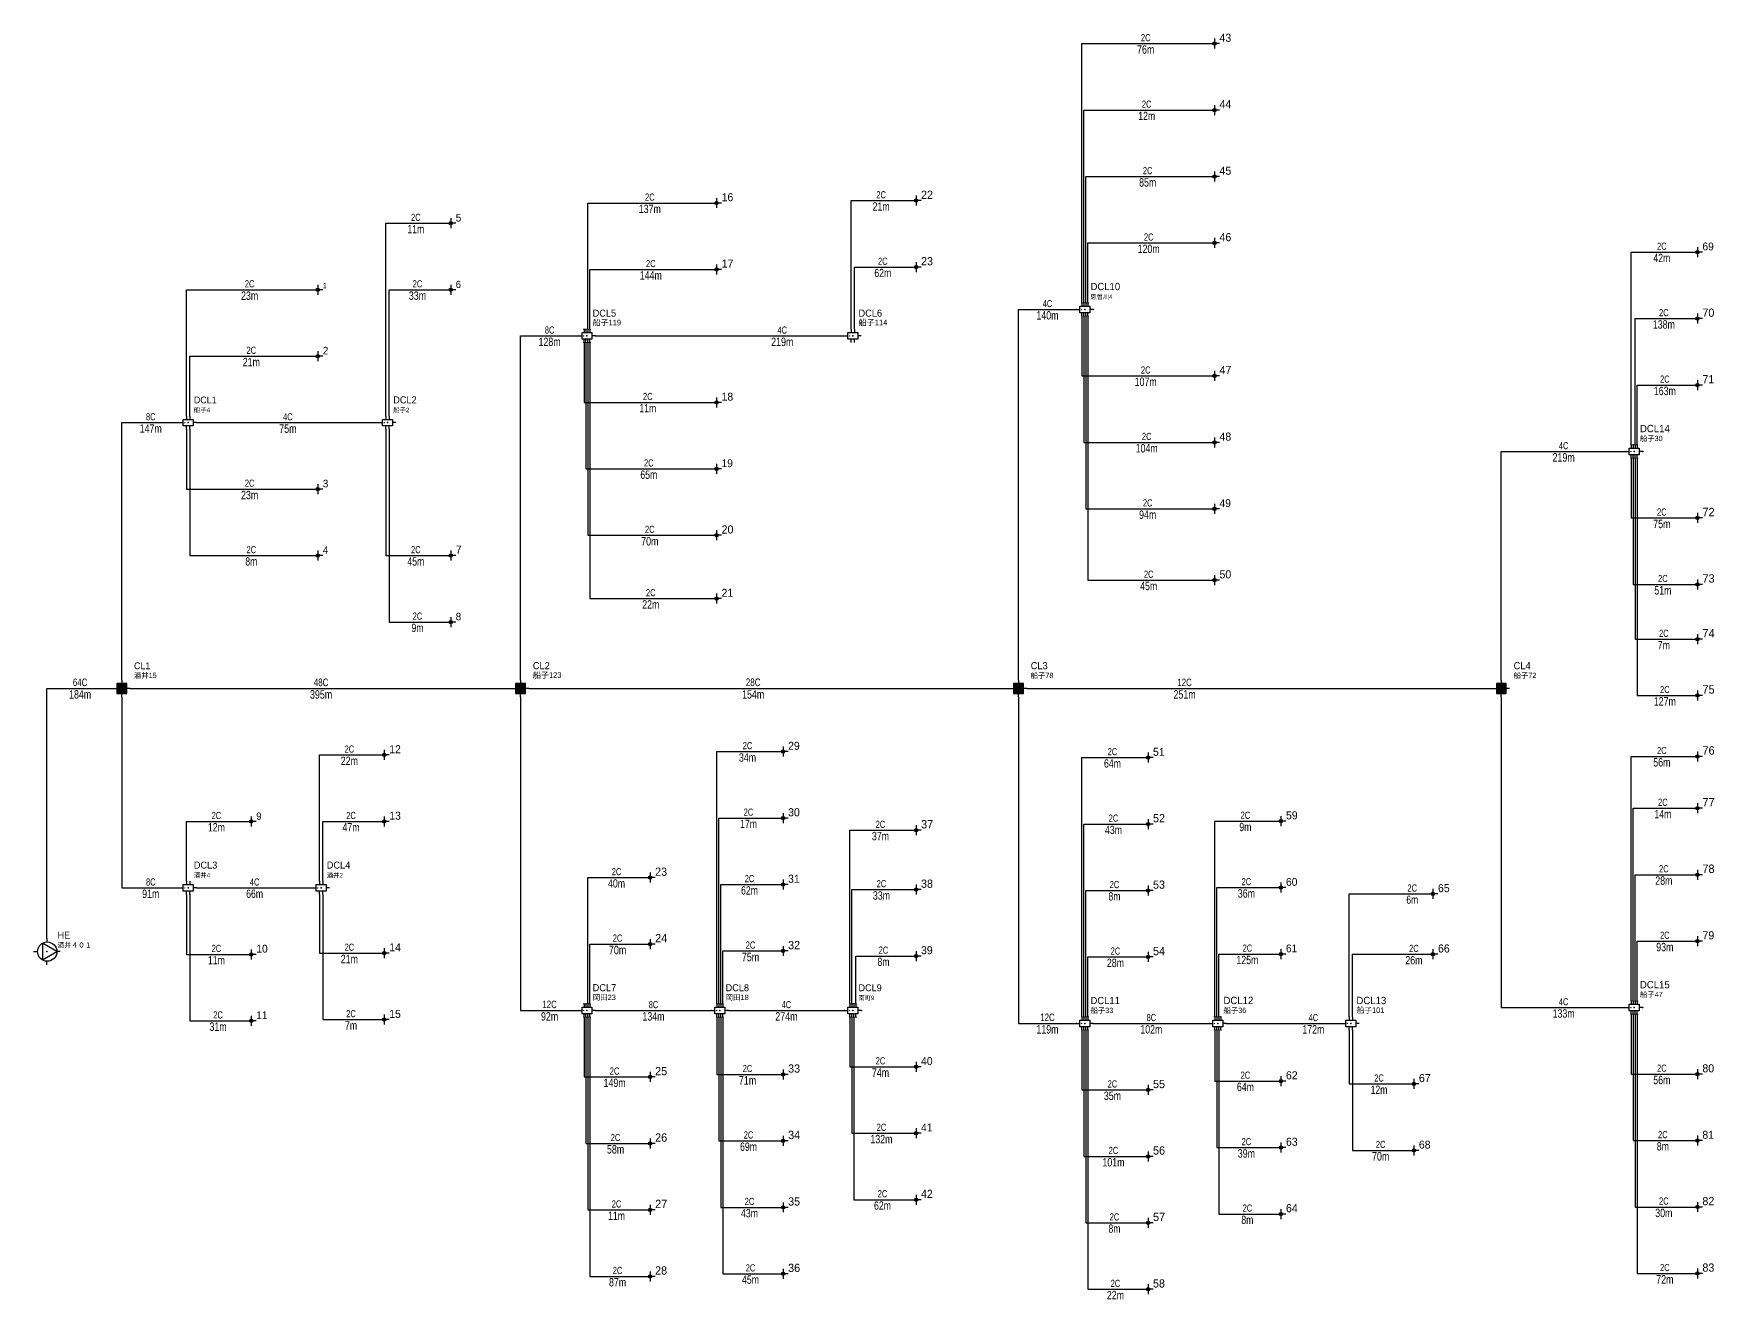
# Model space of a CAD drawing. Extents: x 11718 to 14317, y 5718 to 11395.
# Drawn here: x 13811 to 14317, y 5760 to 6141 of the extents above; entities that cross this region are included whole.
import ezdxf
from ezdxf.enums import TextEntityAlignment as Align

# ---------------------------------------------------------------- set-up
doc = ezdxf.new("R2010")
doc.units = 0
doc.layers.get('0').update_dxf_attribs({"lineweight": 25})
for name, color, linetype, lineweight in [('BUN', 4, 'Continuous', 25), ('DROP', 6, 'Continuous', 25), ('IN', 7, 'Continuous', 25), ('KAN', 3, 'Continuous', 25), ('LBL_BUN', 4, 'Continuous', 25), ('LBL_DROP', 6, 'Continuous', 25), ('LBL_KAN', 3, 'Continuous', 25), ('SPAN', 7, 'Continuous', 25)]:
    doc.layers.add(name, color=color, linetype=linetype, lineweight=lineweight)
doc.styles.add('MS PGothic', font='')
doc.styles.get("Standard").update_dxf_attribs({"font": 'txt.shx', "bigfont": 'extfont2'})
doc.styles.get('MS PGothic').set_extended_font_data('ＭＳ Ｐゴシック')

# ---------------------------------------------------------------- blocks, each defined once
blk = doc.blocks.new('HE_HE1')
for p, q in [((-4, 0), (-2.8, 0)), ((0, 4), (0, 2.9)), ((4, 0), (3, 0)), ((0, -4), (0, -2.9))]:
    blk.add_line(p, q)
blk.add_lwpolyline([(3, 0), (-1.35, 2.51), (-1.35, -2.51), (3, 0)], close=True)
blk.add_circle((0.1, 0), 2.9)
blk.add_point((0, 0))
at = {"layer": 'SPAN', "flags": 1}
for tag in ['V5', 'V6', 'V4', 'V7', 'V8', 'V1', 'V2', 'V3']:
    blk.add_attdef(tag, (0, 0), '', height=0.2, dxfattribs=at)
blk = doc.blocks.new('CL_CL8')
at = {"transparency": 33554687}
blk.add_hatch(color=256, dxfattribs=at).paths.add_polyline_path([(4, 1.5), (1, 1.5), (1, -1.5), (4, -1.5)])
for p, q in [((0, 0), (1, 0)), ((2.5, 2.5), (2.5, 1.5)), ((5, 0), (4, 0)), ((2.5, -2.5), (2.5, -1.5))]:
    blk.add_line(p, q)
blk.add_lwpolyline([(1, -1.5), (4, -1.5), (4, 1.5), (1, 1.5), (1, -1.5)], close=True)
blk.add_point((2.5, 0))
at = {"layer": 'SPAN', "flags": 1}
for tag in ['V2', 'V8', 'V5', 'V6', 'V4', 'V3', 'V7', 'V1']:
    blk.add_attdef(tag, (0, 0), '', height=0.2, dxfattribs=at)
blk = doc.blocks.new('CL_DCL4')
at = {"layer": 'IN', "transparency": 33554687}
h = blk.add_hatch(color=256, dxfattribs=at)
edge = h.paths.add_edge_path()
edge.add_spline(control_points=[(1.7, 0), (1.7, 0.02), (1.7, 0.05), (1.68, 0.1), (1.64, 0.14), (1.6, 0.18), (1.55, 0.2), (1.5, 0.2), (1.45, 0.2), (1.4, 0.18), (1.36, 0.14), (1.32, 0.1), (1.3, 0.05), (1.3, 0.02), (1.3, 0)], knot_values=[0, 0, 0, 0, 0.05221, 0.104421, 0.156631, 0.208842, 0.261052, 0.313263, 0.365473, 0.417684, 0.469894, 0.522105, 0.574315, 0.626526, 0.626526, 0.626526, 0.626526], weights=[1, 1, 1, 1, 1, 1, 1, 1, 1, 1, 1, 1, 1, 1, 1], degree=3, periodic=0)
edge.add_line((1.3, 0), (1.5, 0))
edge.add_line((1.5, 0), (1.7, 0))
h = blk.add_hatch(color=256, dxfattribs=at)
edge = h.paths.add_edge_path()
edge.add_spline(control_points=[(1.3, 0), (1.3, -0.02), (1.3, -0.05), (1.32, -0.1), (1.36, -0.14), (1.4, -0.18), (1.45, -0.2), (1.5, -0.2), (1.55, -0.2), (1.6, -0.18), (1.64, -0.14), (1.68, -0.1), (1.7, -0.05), (1.7, -0.02), (1.7, 0)], knot_values=[0, 0, 0, 0, 0.05221, 0.104421, 0.156631, 0.208842, 0.261052, 0.313263, 0.365473, 0.417684, 0.469894, 0.522105, 0.574315, 0.626526, 0.626526, 0.626526, 0.626526], weights=[1, 1, 1, 1, 1, 1, 1, 1, 1, 1, 1, 1, 1, 1, 1], degree=3, periodic=0)
edge.add_line((1.7, 0), (1.5, 0))
edge.add_line((1.5, 0), (1.3, 0))
for p, q in [((0, 0), (1, 0)), ((2, 2), (2, 1)), ((3, 2), (3, 1)), ((5, 0), (4, 0)), ((2, -2), (2, -1)), ((3, -2), (3, -1))]:
    blk.add_line(p, q)
blk.add_lwpolyline([(1, -1), (1, 1), (4, 1), (4, -1), (1, -1)], close=True)
blk.add_point((2.5, 0))
at = {"layer": 'SPAN', "flags": 1}
for tag in ['V2', 'V1', 'V8', 'V7', 'V6', 'V5', 'V4', 'V3']:
    blk.add_attdef(tag, (0, 0), '', height=0.2, dxfattribs=at)
blk = doc.blocks.new('NODE_ONU1')
at = {"transparency": 33554687}
h = blk.add_hatch(color=256, dxfattribs=at)
edge = h.paths.add_edge_path()
edge.add_spline(control_points=[(2, 0), (2, 0.04), (1.99, 0.13), (1.94, 0.25), (1.86, 0.36), (1.75, 0.44), (1.63, 0.49), (1.5, 0.51), (1.37, 0.49), (1.25, 0.44), (1.14, 0.36), (1.06, 0.25), (1.01, 0.13), (1, 0.04), (1, 0)], knot_values=[0, 0, 0, 0, 0.130526, 0.261052, 0.391579, 0.522105, 0.652631, 0.783157, 0.913683, 1.04421, 1.174736, 1.305262, 1.435788, 1.566314, 1.566314, 1.566314, 1.566314], weights=[1, 1, 1, 1, 1, 1, 1, 1, 1, 1, 1, 1, 1, 1, 1], degree=3, periodic=0)
edge.add_line((1, 0), (1.5, 0))
edge.add_line((1.5, 0), (2, 0))
h = blk.add_hatch(color=256, dxfattribs=at)
edge = h.paths.add_edge_path()
edge.add_spline(control_points=[(1, 0), (1, -0.04), (1.01, -0.13), (1.06, -0.25), (1.14, -0.36), (1.25, -0.44), (1.37, -0.49), (1.5, -0.51), (1.63, -0.49), (1.75, -0.44), (1.86, -0.36), (1.94, -0.25), (1.99, -0.13), (2, -0.04), (2, 0)], knot_values=[0, 0, 0, 0, 0.130526, 0.261052, 0.391579, 0.522105, 0.652631, 0.783157, 0.913683, 1.04421, 1.174736, 1.305262, 1.435788, 1.566314, 1.566314, 1.566314, 1.566314], weights=[1, 1, 1, 1, 1, 1, 1, 1, 1, 1, 1, 1, 1, 1, 1], degree=3, periodic=0)
edge.add_line((2, 0), (1.5, 0))
edge.add_line((1.5, 0), (1, 0))
blk.add_line((0, 0), (1.5, 0))
for points in [[(1.5, 1.5), (1.5, -1.5)], [(3, 0), (1.5, 0)]]:
    blk.add_lwpolyline(points)
blk.add_circle((1.5, 0), 0.5)
blk.add_point((1.5, 0))
at = {"layer": 'SPAN', "flags": 1}
for tag in ['V2', 'V3', 'V5', 'V6', 'V4', 'V8', 'V7', 'V1']:
    blk.add_attdef(tag, (0, 0), '', height=0.2, dxfattribs=at)
blk = doc.blocks.new('CL_DCL8')
at = {"layer": 'IN', "transparency": 33554687}
h = blk.add_hatch(color=256, dxfattribs=at)
edge = h.paths.add_edge_path()
edge.add_spline(control_points=[(1.7, 0), (1.7, 0.02), (1.7, 0.05), (1.68, 0.1), (1.64, 0.14), (1.6, 0.18), (1.55, 0.2), (1.5, 0.2), (1.45, 0.2), (1.4, 0.18), (1.36, 0.14), (1.32, 0.1), (1.3, 0.05), (1.3, 0.02), (1.3, 0)], knot_values=[0, 0, 0, 0, 0.05221, 0.104421, 0.156631, 0.208842, 0.261052, 0.313263, 0.365473, 0.417684, 0.469894, 0.522105, 0.574315, 0.626526, 0.626526, 0.626526, 0.626526], weights=[1, 1, 1, 1, 1, 1, 1, 1, 1, 1, 1, 1, 1, 1, 1], degree=3, periodic=0)
edge.add_line((1.3, 0), (1.5, 0))
edge.add_line((1.5, 0), (1.7, 0))
h = blk.add_hatch(color=256, dxfattribs=at)
edge = h.paths.add_edge_path()
edge.add_spline(control_points=[(1.3, 0), (1.3, -0.02), (1.3, -0.05), (1.32, -0.1), (1.36, -0.14), (1.4, -0.18), (1.45, -0.2), (1.5, -0.2), (1.55, -0.2), (1.6, -0.18), (1.64, -0.14), (1.68, -0.1), (1.7, -0.05), (1.7, -0.02), (1.7, 0)], knot_values=[0, 0, 0, 0, 0.05221, 0.104421, 0.156631, 0.208842, 0.261052, 0.313263, 0.365473, 0.417684, 0.469894, 0.522105, 0.574315, 0.626526, 0.626526, 0.626526, 0.626526], weights=[1, 1, 1, 1, 1, 1, 1, 1, 1, 1, 1, 1, 1, 1, 1], degree=3, periodic=0)
edge.add_line((1.7, 0), (1.5, 0))
edge.add_line((1.5, 0), (1.3, 0))
for p, q in [((0, 0), (1, 0)), ((1.6, 2), (1.6, 1)), ((2.2, 2), (2.2, 1)), ((2.8, 2), (2.8, 1)), ((3.4, 2), (3.4, 1)), ((5, 0), (4, 0)), ((1.6, -2), (1.6, -1)), ((2.2, -2), (2.2, -1)), ((2.8, -2), (2.8, -1)), ((3.4, -2), (3.4, -1))]:
    blk.add_line(p, q)
blk.add_lwpolyline([(1, -1), (1, 1), (4, 1), (4, -1), (1, -1)], close=True)
blk.add_point((2.5, 0))
at = {"layer": 'BUN'}
for centre in [(1.6, 2), (2.2, 2), (2.79, 2), (3.38, 1.98), (1.6, -1.98), (2.21, -1.98), (2.78, -1.98), (3.41, -1.98)]:
    blk.add_circle(centre, 0.0898, dxfattribs=at)
at = {"layer": 'IN', "color": 1, "lineweight": 13}
blk.add_circle((0.01, -0.01), 0.0898, dxfattribs=at)
at = {"layer": 'KAN'}
blk.add_circle((5, 0), 0.0898, dxfattribs=at)
at = {"layer": 'SPAN', "flags": 1}
for tag in ['V3', 'V4', 'V5', 'V6', 'V7', 'V8', 'V1', 'V2']:
    blk.add_attdef(tag, (0, 0), '', height=0.2, dxfattribs=at)

msp = doc.modelspace()

# ---------------------------------------------------------------- linework, layer by layer
at = {"layer": 'BUN'}
for points in [[(14107.33, 5946.65), (14107.33, 6058.22), (14124.83, 6058.22)], [(13957.53, 5946.65), (13957.53, 6050.25), (13975.03, 6050.25)], [(13980.03, 6050.25), (14017.53, 6050.25), (14055.03, 6050.25)], [(13837.53, 5946.65), (13837.53, 6024.15), (13855.03, 6024.15)], [(13860.03, 6024.15), (13887.53, 6024.15), (13915.03, 6024.15)], [(14252.63, 5946.65), (14252.63, 6015.47), (14290.13, 6015.47)], [(13837.53, 5941.65), (13837.53, 5884.15), (13855.03, 5884.15)], [(13957.53, 5941.65), (13957.53, 5847.25), (13975.03, 5847.25)], [(14107.33, 5941.65), (14107.33, 5843.36), (14124.83, 5843.36)], [(14252.63, 5941.65), (14252.63, 5848.12), (14290.13, 5848.12)], [(13860.03, 5884.15), (13877.53, 5884.15), (13895.03, 5884.15)], [(13980.03, 5847.25), (13997.53, 5847.25), (14015.03, 5847.25)], [(14020.03, 5847.25), (14037.53, 5847.25), (14055.03, 5847.25)], [(14129.83, 5843.36), (14147.33, 5843.36), (14164.83, 5843.36)], [(14169.83, 5843.36), (14187.33, 5843.36), (14204.83, 5843.36)]]:
    msp.add_lwpolyline(points, dxfattribs=at)
at = {"layer": 'DROP'}
for points in [[(14126.43, 6060.22), (14126.43, 6138.22), (14164.83, 6138.22)], [(14127.03, 6060.22), (14127.03, 6118.22), (14164.83, 6118.22)], [(14127.63, 6060.22), (14127.63, 6098.22), (14164.83, 6098.22)], [(13977.83, 6052.25), (13977.83, 6090.25), (14015.03, 6090.25)], [(14057.03, 6052.25), (14057.03, 6090.96), (14075.03, 6090.96)], [(13917.03, 6026.15), (13917.03, 6084.15), (13935.03, 6084.15)], [(14128.23, 6060.22), (14128.23, 6078.22), (14164.83, 6078.22)], [(14291.73, 6017.47), (14291.73, 6075.47), (14310.13, 6075.47)], [(13978.43, 6052.25), (13978.43, 6070.25), (14015.03, 6070.25)], [(14058.03, 6052.25), (14058.03, 6070.96), (14075.03, 6070.96)], [(13857.03, 6026.15), (13857.03, 6064.15), (13895.03, 6064.15)], [(13918.03, 6026.15), (13918.03, 6064.15), (13935.03, 6064.15)], [(14126.43, 6056.22), (14126.43, 6038.22), (14164.83, 6038.22)], [(14127.03, 6056.22), (14127.03, 6018.22), (14164.83, 6018.22)], [(14127.63, 6056.22), (14127.63, 5998.22), (14164.83, 5998.22)], [(14128.23, 6056.22), (14128.23, 5976.76), (14164.83, 5976.76)], [(14292.93, 6017.47), (14292.93, 6055.47), (14310.13, 6055.47)], [(13976.63, 6048.25), (13976.63, 6030.25), (14015.03, 6030.25)], [(13977.23, 6048.25), (13977.23, 6010.25), (14015.03, 6010.25)], [(13977.83, 6048.25), (13977.83, 5990.25), (14015.03, 5990.25)], [(13978.43, 6048.25), (13978.43, 5971.21), (14015.03, 5971.21)], [(13858.03, 6026.15), (13858.03, 6044.15), (13895.03, 6044.15)], [(14293.53, 6017.47), (14293.53, 6035.47), (14310.13, 6035.47)], [(13857.03, 6022.15), (13857.03, 6004.15), (13895.03, 6004.15)], [(13858.03, 6022.15), (13858.03, 5984.15), (13895.03, 5984.15)], [(13917.03, 6022.15), (13917.03, 5984.15), (13935.03, 5984.15)], [(13918.03, 6022.15), (13918.03, 5964.15), (13935.03, 5964.15)], [(14291.73, 6013.47), (14291.73, 5995.47), (14310.13, 5995.47)], [(14292.33, 6013.47), (14292.33, 5975.47), (14310.13, 5975.47)], [(14292.93, 6013.47), (14292.93, 5958.97), (14310.13, 5958.97)], [(14293.53, 6013.47), (14293.53, 5942.06), (14310.13, 5942.06)], [(13897.03, 5886.15), (13897.03, 5924.15), (13915.03, 5924.15)], [(14016.63, 5849.25), (14016.63, 5925.16), (14035.03, 5925.16)], [(14126.43, 5845.36), (14126.43, 5923.36), (14144.83, 5923.36)], [(14291.73, 5850.12), (14291.73, 5923.71), (14310.13, 5923.71)], [(14292.33, 5850.12), (14292.33, 5908.12), (14310.13, 5908.12)], [(13857.03, 5886.15), (13857.03, 5904.15), (13875.03, 5904.15)], [(13898.03, 5886.15), (13898.03, 5904.15), (13915.03, 5904.15)], [(14017.23, 5849.25), (14017.23, 5905.16), (14035.03, 5905.16)], [(14127.03, 5845.36), (14127.03, 5903.36), (14144.83, 5903.36)], [(14166.43, 5845.36), (14166.43, 5904.24), (14184.83, 5904.24)], [(14056.63, 5849.25), (14056.63, 5901.5), (14075.03, 5901.5)], [(13977.83, 5849.25), (13977.83, 5887.25), (13995.03, 5887.25)], [(14292.93, 5850.12), (14292.93, 5888.12), (14310.13, 5888.12)], [(13857.03, 5882.15), (13857.03, 5864.15), (13875.03, 5864.15)], [(13858.03, 5882.15), (13858.03, 5844.15), (13875.03, 5844.15)], [(13897.03, 5882.15), (13897.03, 5864.52), (13915.03, 5864.52)], [(13898.03, 5882.15), (13898.03, 5844.52), (13915.03, 5844.52)], [(14017.83, 5849.25), (14017.83, 5885.16), (14035.03, 5885.16)], [(14057.23, 5849.25), (14057.23, 5883.64), (14075.03, 5883.64)], [(14127.63, 5845.36), (14127.63, 5883.36), (14144.83, 5883.36)], [(14167.03, 5845.36), (14167.03, 5884.24), (14184.83, 5884.24)], [(14206.83, 5845.36), (14206.83, 5882.32), (14230.57, 5882.32)], [(13978.43, 5849.25), (13978.43, 5867.25), (13995.03, 5867.25)], [(14293.53, 5850.12), (14293.53, 5868.12), (14310.13, 5868.12)], [(14018.43, 5849.25), (14018.43, 5865.16), (14035.03, 5865.16)], [(14058.43, 5849.25), (14058.43, 5863.64), (14075.03, 5863.64)], [(14128.23, 5845.36), (14128.23, 5863.36), (14144.83, 5863.36)], [(14167.63, 5845.36), (14167.63, 5864.24), (14184.83, 5864.24)], [(14207.83, 5845.36), (14207.83, 5864.17), (14230.57, 5864.17)], [(14291.73, 5846.12), (14291.73, 5828.12), (14310.13, 5828.12)], [(14292.33, 5846.12), (14292.33, 5808.12), (14310.13, 5808.12)], [(14292.93, 5846.12), (14292.93, 5788.12), (14310.13, 5788.12)], [(14293.53, 5846.12), (14293.53, 5768.12), (14310.13, 5768.12)], [(13976.63, 5845.25), (13976.63, 5827.25), (13995.03, 5827.25)], [(13977.23, 5845.25), (13977.23, 5807.25), (13995.03, 5807.25)], [(13977.83, 5845.25), (13977.83, 5787.25), (13995.03, 5787.25)], [(13978.43, 5845.25), (13978.43, 5767.25), (13995.03, 5767.25)], [(14016.63, 5845.25), (14016.63, 5828.02), (14035.03, 5828.02)], [(14017.23, 5845.25), (14017.23, 5808.02), (14035.03, 5808.02)], [(14017.83, 5845.25), (14017.83, 5788.02), (14035.03, 5788.02)], [(14018.43, 5845.25), (14018.43, 5768.02), (14035.03, 5768.02)], [(14056.63, 5845.25), (14056.63, 5830.32), (14075.03, 5830.32)], [(14057.23, 5845.25), (14057.23, 5810.32), (14075.03, 5810.32)], [(14057.83, 5845.25), (14057.83, 5790.32), (14075.03, 5790.32)], [(14126.43, 5841.36), (14126.43, 5823.36), (14144.83, 5823.36)], [(14127.03, 5841.36), (14127.03, 5803.36), (14144.83, 5803.36)], [(14127.63, 5841.36), (14127.63, 5783.36), (14144.83, 5783.36)], [(14128.23, 5841.36), (14128.23, 5763.36), (14144.83, 5763.36)], [(14166.43, 5841.36), (14166.43, 5826.01), (14184.83, 5826.01)], [(14167.03, 5841.36), (14167.03, 5806.01), (14184.83, 5806.01)], [(14167.63, 5841.36), (14167.63, 5786.01), (14184.83, 5786.01)], [(14206.83, 5841.36), (14206.83, 5825.16), (14224.83, 5825.16)], [(14207.83, 5841.36), (14207.83, 5805.16), (14224.83, 5805.16)]]:
    msp.add_lwpolyline(points, dxfattribs=at)
at = {"layer": 'KAN'}
for points in [[(13815.03, 5868.97), (13815.03, 5944.15), (13835.03, 5944.15)], [(13840.03, 5944.15), (13897.53, 5944.15), (13955.03, 5944.15)], [(13960.03, 5944.15), (14027.53, 5944.15), (14104.83, 5944.15)], [(14109.83, 5944.15), (14157.33, 5944.15), (14250.13, 5944.15)]]:
    msp.add_lwpolyline(points, dxfattribs=at)

# ---------------------------------------------------------------- block references
at = {"layer": 'BUN'}
for name, p in [('CL_DCL8', (14124.83, 6058.22)), ('CL_DCL8', (13975.03, 6050.25)), ('CL_DCL4', (14055.03, 6050.25)), ('CL_DCL4', (13855.03, 6024.15)), ('CL_DCL4', (13915.03, 6024.15)), ('CL_DCL8', (14290.13, 6015.47)), ('CL_DCL4', (13855.03, 5884.15)), ('CL_DCL4', (13895.03, 5884.15)), ('CL_DCL8', (13975.03, 5847.25)), ('CL_DCL8', (14015.03, 5847.25)), ('CL_DCL8', (14055.03, 5847.25)), ('CL_DCL8', (14290.13, 5848.12)), ('CL_DCL8', (14124.83, 5843.36)), ('CL_DCL8', (14164.83, 5843.36)), ('CL_DCL4', (14204.83, 5843.36))]:
    msp.add_blockref(name, p, dxfattribs=at)
at = {"layer": 'DROP'}
for p in [(14164.83, 6138.22), (14164.83, 6118.22), (14164.83, 6098.22), (14015.03, 6090.25), (14075.03, 6090.96), (13935.03, 6084.15), (14164.83, 6078.22), (14310.13, 6075.47), (14015.03, 6070.25), (14075.03, 6070.96), (13895.03, 6064.15), (13935.03, 6064.15), (14310.13, 6055.47), (13895.03, 6044.15), (14164.83, 6038.22), (14310.13, 6035.47), (14015.03, 6030.25), (14164.83, 6018.22), (14015.03, 6010.25), (13895.03, 6004.15), (14164.83, 5998.22), (14310.13, 5995.47), (14015.03, 5990.25), (13895.03, 5984.15), (13935.03, 5984.15), (14164.83, 5976.76), (14015.03, 5971.21), (14310.13, 5975.47), (13935.03, 5964.15), (14310.13, 5958.97), (14310.13, 5942.06), (13915.03, 5924.15), (14035.03, 5925.16), (14144.83, 5923.36), (14310.13, 5923.71), (14035.03, 5905.16), (14310.13, 5908.12), (13875.03, 5904.15), (13915.03, 5904.15), (14075.03, 5901.5), (14144.83, 5903.36), (14184.83, 5904.24), (13995.03, 5887.25), (14035.03, 5885.16), (14310.13, 5888.12), (14075.03, 5883.64), (14144.83, 5883.36), (14184.83, 5884.24), (14230.57, 5882.32), (13995.03, 5867.25), (14035.03, 5865.16), (14310.13, 5868.12), (13875.03, 5864.15), (13915.03, 5864.52), (14075.03, 5863.64), (14144.83, 5863.36), (14184.83, 5864.24), (14230.57, 5864.17), (13915.03, 5844.52), (13875.03, 5844.15), (14075.03, 5830.32), (13995.03, 5827.25), (14035.03, 5828.02), (14184.83, 5826.01), (14224.83, 5825.16), (14310.13, 5828.12), (14144.83, 5823.36), (14075.03, 5810.32), (13995.03, 5807.25), (14035.03, 5808.02), (14184.83, 5806.01), (14224.83, 5805.16), (14310.13, 5808.12), (14144.83, 5803.36), (14075.03, 5790.32), (13995.03, 5787.25), (14035.03, 5788.02), (14184.83, 5786.01), (14310.13, 5788.12), (14144.83, 5783.36), (13995.03, 5767.25), (14035.03, 5768.02), (14310.13, 5768.12), (14144.83, 5763.36)]:
    msp.add_blockref('NODE_ONU1', p, dxfattribs=at)
at = {"layer": 'KAN'}
for name, p in [('CL_CL8', (13835.03, 5944.15)), ('CL_CL8', (13955.03, 5944.15)), ('CL_CL8', (14104.83, 5944.15)), ('CL_CL8', (14250.13, 5944.15)), ('HE_HE1', (13815.03, 5864.97))]:
    msp.add_blockref(name, p, dxfattribs=at)

# ---------------------------------------------------------------- texts
at = {"layer": 'BUN', "style": 'MS PGothic'}
for s, height, p in [('DCL10', 2.191, (14129.03, 6063.37)), ('恩曽川4', 1.328, (14129.03, 6060.95)), ('船子119', 1.715, (13979.23, 6052.9)), ('DCL5', 2.111, (13979.23, 6055.42)), ('船子114', 1.742, (14059.23, 6052.9)), ('DCL6', 2.115, (14059.23, 6055.42)), ('船子4', 1.379, (13859.23, 6026.87)), ('DCL1', 2.061, (13859.23, 6029.33)), ('船子2', 1.363, (13919.23, 6026.87)), ('DCL2', 2.111, (13919.23, 6029.32)), ('DCL14', 2.211, (14294.33, 6020.61)), ('船子30', 1.571, (14294.33, 6018.15)), ('DCL3', 2.111, (13859.23, 5889.32)), ('DCL4', 2.121, (13899.23, 5889.32)), ('酒井4', 1.379, (13859.23, 5886.87)), ('酒井2', 1.363, (13899.23, 5886.87)), ('DCL15', 2.204, (14294.33, 5853.27)), ('岡田23', 1.61, (13979.23, 5849.92)), ('DCL7', 2.122, (13979.23, 5852.42)), ('岡田18', 1.608, (14019.23, 5849.92)), ('DCL8', 2.107, (14019.23, 5852.42)), ('南町9', 1.341, (14059.23, 5849.98)), ('DCL9', 2.085, (14059.23, 5852.42)), ('DCL11', 2.169, (14129.03, 5848.51)), ('DCL12', 2.204, (14169.03, 5848.51)), ('DCL13', 2.204, (14209.03, 5848.51)), ('船子47', 1.586, (14294.33, 5850.8)), ('船子33', 1.58, (14129.03, 5846.03)), ('船子36', 1.582, (14169.03, 5846.03)), ('船子101', 1.685, (14209.03, 5846.01))]:
    msp.add_text(s, height=height, dxfattribs=at).set_placement(p, align=Align.BOTTOM_LEFT)
at = {"layer": 'DROP', "style": 'MS PGothic'}
for s, height, p in [('43', 2.437, (14167.83, 6138.02)), ('44', 2.454, (14167.83, 6118.02)), ('45', 2.437, (14167.83, 6098.02)), ('22', 2.479, (14078.03, 6090.75)), ('16', 2.419, (14018.03, 6090.06)), ('5', 2.3, (13938.03, 6083.98)), ('46', 2.448, (14167.83, 6078.02)), ('23', 2.479, (14078.03, 6070.75)), ('69', 2.355, (14313.13, 6075.29)), ('17', 2.44, (14018.03, 6070.05)), ('1', 1.58, (13898.03, 6064.13)), ('6', 2.18, (13938.03, 6064)), ('70', 2.48, (14313.13, 6055.26)), ('2', 2.3, (13898.03, 6043.98)), ('47', 2.468, (14167.83, 6038.02)), ('71', 2.459, (14313.13, 6035.26)), ('18', 2.395, (14018.03, 6030.06)), ('48', 2.426, (14167.83, 6018.02)), ('19', 2.34, (14018.03, 6010.07)), ('3', 2.3, (13898.03, 6003.98)), ('49', 2.375, (14167.83, 5998.03)), ('72', 2.524, (14313.13, 5995.25)), ('20', 2.437, (14018.03, 5990.06)), ('4', 2.26, (13898.03, 5983.99)), ('7', 2.47, (13938.03, 5983.95)), ('50', 2.437, (14167.83, 5976.56)), ('73', 2.524, (14313.13, 5975.25)), ('21', 2.409, (14018.03, 5971.02)), ('8', 2.26, (13938.03, 5963.99)), ('74', 2.541, (14313.13, 5958.75)), ('75', 2.524, (14313.13, 5941.85)), ('12', 2.406, (13918.03, 5923.96)), ('29', 2.418, (14038.03, 5924.97)), ('51', 2.409, (14147.83, 5923.17)), ('76', 2.536, (14313.13, 5923.49)), ('9', 2.18, (13878.03, 5904)), ('13', 2.406, (13918.03, 5903.96)), ('30', 2.437, (14038.03, 5904.96)), ('59', 2.418, (14187.83, 5904.05)), ('77', 2.558, (14313.13, 5907.9)), ('37', 2.511, (14078.03, 5901.29)), ('52', 2.479, (14147.83, 5903.15)), ('23', 2.479, (13998.03, 5887.04)), ('31', 2.409, (14038.03, 5884.97)), ('38', 2.468, (14078.03, 5883.44)), ('53', 2.479, (14147.83, 5883.15)), ('60', 2.375, (14187.83, 5884.06)), ('78', 2.512, (14313.13, 5887.91)), ('65', 2.418, (14233.57, 5882.13)), ('10', 2.362, (13878.03, 5863.97)), ('14', 2.427, (13918.03, 5864.32)), ('24', 2.497, (13998.03, 5867.04)), ('32', 2.479, (14038.03, 5864.95)), ('39', 2.418, (14078.03, 5863.45)), ('54', 2.497, (14147.83, 5863.15)), ('61', 2.335, (14187.83, 5864.07)), ('66', 2.429, (14233.57, 5863.97)), ('79', 2.461, (14313.13, 5867.92)), ('11', 2.316, (13878.03, 5843.98)), ('15', 2.406, (13918.03, 5844.32)), ('33', 2.479, (14038.03, 5827.81)), ('40', 2.394, (14078.03, 5830.13)), ('80', 2.426, (14313.13, 5827.92)), ('25', 2.479, (13998.03, 5827.04)), ('55', 2.479, (14147.83, 5823.15)), ('62', 2.418, (14187.83, 5825.82)), ('67', 2.449, (14227.83, 5824.96)), ('34', 2.497, (14038.03, 5807.81)), ('41', 2.359, (14078.03, 5810.14)), ('81', 2.396, (14313.13, 5807.93)), ('26', 2.491, (13998.03, 5807.04)), ('56', 2.491, (14147.83, 5803.15)), ('63', 2.418, (14187.83, 5805.82)), ('68', 2.407, (14227.83, 5804.97)), ('27', 2.511, (13998.03, 5787.04)), ('35', 2.479, (14038.03, 5787.81)), ('42', 2.437, (14078.03, 5790.13)), ('82', 2.468, (14313.13, 5787.92)), ('57', 2.511, (14147.83, 5783.14)), ('64', 2.437, (14187.83, 5785.82)), ('28', 2.468, (13998.03, 5767.05)), ('36', 2.491, (14038.03, 5767.81)), ('83', 2.468, (14313.13, 5767.92)), ('58', 2.468, (14147.83, 5763.15))]:
    msp.add_text(s, height=height, dxfattribs=at).set_placement(p, align=Align.BOTTOM_LEFT)
at = {"layer": 'KAN', "style": 'MS PGothic'}
for s, height, p in [('CL2', 2.132, (13961.23, 5949.31)), ('CL3', 2.132, (14111.03, 5949.31)), ('CL4', 2.146, (14256.33, 5949.31)), ('酒井15', 1.58, (13841.23, 5946.83)), ('CL1', 2.063, (13841.23, 5949.33)), ('船子123', 1.733, (13961.23, 5946.8)), ('船子78', 1.578, (14111.03, 5946.83)), ('船子72', 1.58, (14256.33, 5946.83)), ('酒井４０１', 1.469, (13818.23, 5865.77)), ('HE', 2.111, (13818.23, 5868.24))]:
    msp.add_text(s, height=height, dxfattribs=at).set_placement(p, align=Align.BOTTOM_LEFT)
at = {"layer": 'LBL_BUN', "style": 'MS PGothic', "width": 0.8}
for s, height, p in [('4C', 2.126, (14116.08, 6058.28)), ('8C', 2.149, (13966.28, 6050.31)), ('4C', 2.126, (14036.28, 6050.32)), ('8C', 2.149, (13846.28, 6024.21)), ('4C', 2.126, (13887.53, 6024.22)), ('4C', 2.126, (14271.38, 6015.53)), ('8C', 2.149, (13846.28, 5884.21)), ('4C', 2.126, (13877.53, 5884.22)), ('4C', 2.126, (14271.38, 5848.19)), ('12C', 2.258, (13966.28, 5847.29)), ('8C', 2.149, (13997.53, 5847.31)), ('4C', 2.126, (14037.53, 5847.32)), ('12C', 2.258, (14116.08, 5843.4)), ('8C', 2.149, (14147.33, 5843.42)), ('4C', 2.126, (14196.08, 5843.42))]:
    msp.add_text(s, height=height, dxfattribs=at).set_placement(p, align=Align.BOTTOM_CENTER)
for s, height, p in [('140m', 2.531, (14116.08, 6057.72)), ('128m', 2.531, (13966.28, 6049.75)), ('219m', 2.558, (14036.28, 6049.75)), ('147m', 2.531, (13846.28, 6023.65)), ('75m', 2.564, (13887.53, 6023.65)), ('219m', 2.558, (14271.38, 6014.97)), ('91m', 2.546, (13846.28, 5883.65)), ('66m', 2.505, (13877.53, 5883.65)), ('92m', 2.546, (13966.28, 5846.75)), ('134m', 2.531, (13997.53, 5846.75)), ('274m', 2.558, (14037.53, 5846.75)), ('133m', 2.531, (14271.38, 5847.62)), ('119m', 2.531, (14116.08, 5842.86)), ('102m', 2.531, (14147.33, 5842.86)), ('172m', 2.531, (14196.08, 5842.86))]:
    msp.add_text(s, height=height, dxfattribs=at).set_placement(p, align=Align.TOP_CENTER)
at = {"layer": 'LBL_DROP', "style": 'MS PGothic', "width": 0.8}
for p in [(14145.63, 6138.28), (14145.93, 6118.28), (14146.23, 6098.28), (14066.03, 6091.01), (13996.43, 6090.31), (13926.03, 6084.21), (14146.53, 6078.28), (14066.53, 6071.01), (14300.93, 6075.53), (13996.73, 6070.31), (13876.03, 6064.21), (13926.53, 6064.21), (14301.53, 6055.53), (13876.53, 6044.21), (14145.63, 6038.28), (14301.83, 6035.53), (13995.83, 6030.31), (14145.93, 6018.28), (13996.13, 6010.31), (13876.03, 6004.21), (14146.23, 5998.28), (14300.93, 5995.53), (13996.43, 5990.31), (13876.53, 5984.21), (13926.03, 5984.21), (14146.53, 5976.81), (14301.23, 5975.53), (13996.73, 5971.27), (13926.53, 5964.21), (14301.53, 5959.03), (14301.83, 5942.12), (13906.03, 5924.21), (14025.83, 5925.22), (14135.63, 5923.42), (14300.93, 5923.77), (13866.03, 5904.21), (13906.53, 5904.21), (14026.13, 5905.22), (14175.63, 5904.3), (14301.23, 5908.18), (14065.83, 5901.56), (14135.93, 5903.42), (13986.43, 5887.31), (14026.43, 5885.22), (14066.13, 5883.7), (14175.93, 5884.3), (14301.53, 5888.18), (14136.23, 5883.42), (14225.83, 5882.38), (13866.03, 5864.21), (13906.03, 5864.58), (13986.73, 5867.31), (14026.73, 5865.22), (14066.73, 5863.7), (14136.53, 5863.42), (14176.23, 5864.3), (14226.33, 5864.22), (14301.83, 5868.18), (13866.53, 5844.21), (13906.53, 5844.58), (14025.83, 5828.08), (14065.83, 5830.38), (14300.93, 5828.18), (13985.83, 5827.31), (14135.63, 5823.42), (14175.63, 5826.07), (14215.83, 5825.22), (14026.13, 5808.08), (14066.13, 5810.38), (14301.23, 5808.18), (13986.13, 5807.31), (14135.93, 5803.42), (14175.93, 5806.07), (14216.33, 5805.22), (14026.43, 5788.08), (14066.43, 5790.38), (14301.53, 5788.18), (13986.43, 5787.31), (14136.23, 5783.42), (14176.23, 5786.07), (13986.73, 5767.31), (14026.73, 5768.08), (14301.83, 5768.18), (14136.53, 5763.42)]:
    msp.add_text('2C', height=2.158, dxfattribs=at).set_placement(p, align=Align.BOTTOM_CENTER)
for s, height, p in [('76m', 2.564, (14145.63, 6137.72)), ('12m', 2.502, (14145.93, 6117.72)), ('85m', 2.533, (14146.23, 6097.72)), ('137m', 2.531, (13996.43, 6089.75)), ('21m', 2.539, (14066.03, 6090.46)), ('11m', 2.502, (13926.03, 6083.65)), ('120m', 2.531, (14146.53, 6077.72)), ('42m', 2.515, (14300.93, 6074.97)), ('144m', 2.531, (13996.73, 6069.75)), ('62m', 2.505, (14066.53, 6070.46)), ('23m', 2.539, (13876.03, 6063.65)), ('33m', 2.539, (13926.53, 6063.65)), ('138m', 2.531, (14301.53, 6054.97)), ('21m', 2.539, (13876.53, 6043.65)), ('107m', 2.531, (14145.63, 6037.72)), ('163m', 2.531, (14301.83, 6034.97)), ('11m', 2.502, (13995.83, 6029.75)), ('104m', 2.531, (14145.93, 6017.72)), ('65m', 2.505, (13996.13, 6009.75)), ('23m', 2.539, (13876.03, 6003.65)), ('94m', 2.546, (14146.23, 5997.72)), ('75m', 2.564, (14300.93, 5994.97)), ('70m', 2.564, (13996.43, 5989.75)), ('8m', 2.493, (13876.53, 5983.65)), ('45m', 2.515, (13926.03, 5983.65)), ('45m', 2.515, (14146.53, 5976.26)), ('51m', 2.539, (14301.23, 5974.97)), ('22m', 2.539, (13996.73, 5970.71)), ('9m', 2.513, (13926.53, 5963.65)), ('7m', 2.539, (14301.53, 5958.47)), ('127m', 2.531, (14301.83, 5941.56)), ('22m', 2.539, (13906.03, 5923.65)), ('34m', 2.539, (14025.83, 5924.66)), ('64m', 2.505, (14135.63, 5922.86)), ('56m', 2.539, (14300.93, 5923.21)), ('14m', 2.502, (14301.23, 5907.62)), ('12m', 2.502, (13866.03, 5903.65)), ('47m', 2.515, (13906.53, 5903.65)), ('17m', 2.502, (14026.13, 5904.66)), ('43m', 2.515, (14135.93, 5902.86)), ('9m', 2.513, (14175.63, 5903.74)), ('37m', 2.539, (14065.83, 5901)), ('40m', 2.515, (13986.43, 5886.75)), ('28m', 2.539, (14301.53, 5887.62)), ('62m', 2.505, (14026.43, 5884.66)), ('33m', 2.539, (14066.13, 5883.14)), ('8m', 2.493, (14136.23, 5882.86)), ('36m', 2.539, (14175.93, 5883.74)), ('6m', 2.454, (14225.83, 5881.82)), ('70m', 2.564, (13986.73, 5866.75)), ('93m', 2.546, (14301.83, 5867.62)), ('11m', 2.502, (13866.03, 5863.65)), ('21m', 2.539, (13906.03, 5864.02)), ('75m', 2.564, (14026.73, 5864.66)), ('8m', 2.493, (14066.73, 5863.14)), ('28m', 2.539, (14136.53, 5862.86)), ('125m', 2.531, (14176.23, 5863.74)), ('26m', 2.539, (14226.33, 5863.67)), ('31m', 2.539, (13866.53, 5843.65)), ('7m', 2.539, (13906.53, 5844.02)), ('149m', 2.531, (13985.83, 5826.75)), ('71m', 2.564, (14025.83, 5827.52)), ('74m', 2.564, (14065.83, 5829.82)), ('56m', 2.539, (14300.93, 5827.62)), ('35m', 2.539, (14135.63, 5822.86)), ('64m', 2.505, (14175.63, 5825.51)), ('12m', 2.502, (14215.83, 5824.66)), ('58m', 2.539, (13986.13, 5806.75)), ('69m', 2.505, (14026.13, 5807.52)), ('132m', 2.531, (14066.13, 5809.82)), ('39m', 2.539, (14175.93, 5805.51)), ('8m', 2.493, (14301.23, 5807.62)), ('101m', 2.531, (14135.93, 5802.86)), ('70m', 2.564, (14216.33, 5804.66)), ('11m', 2.502, (13986.43, 5786.75)), ('43m', 2.515, (14026.43, 5787.52)), ('62m', 2.505, (14066.43, 5789.82)), ('8m', 2.493, (14176.23, 5785.51)), ('30m', 2.539, (14301.53, 5787.62)), ('8m', 2.493, (14136.23, 5782.86)), ('87m', 2.533, (13986.73, 5766.75)), ('45m', 2.515, (14026.73, 5767.52)), ('72m', 2.564, (14301.83, 5767.62)), ('22m', 2.539, (14136.53, 5762.86))]:
    msp.add_text(s, height=height, dxfattribs=at).set_placement(p, align=Align.TOP_CENTER)
at = {"layer": 'LBL_KAN', "style": 'MS PGothic', "width": 0.8}
for s, height, p in [('64C', 2.27, (13825.03, 5944.19)), ('48C', 2.282, (13897.53, 5944.18)), ('28C', 2.305, (14027.53, 5944.18)), ('12C', 2.258, (14157.33, 5944.19))]:
    msp.add_text(s, height=height, dxfattribs=at).set_placement(p, align=Align.BOTTOM_CENTER)
for s, height, p in [('184m', 2.531, (13825.03, 5943.65)), ('395m', 2.558, (13897.53, 5943.65)), ('154m', 2.531, (14027.53, 5943.65)), ('251m', 2.558, (14157.33, 5943.65))]:
    msp.add_text(s, height=height, dxfattribs=at).set_placement(p, align=Align.TOP_CENTER)

doc.saveas('drawing.dxf')
